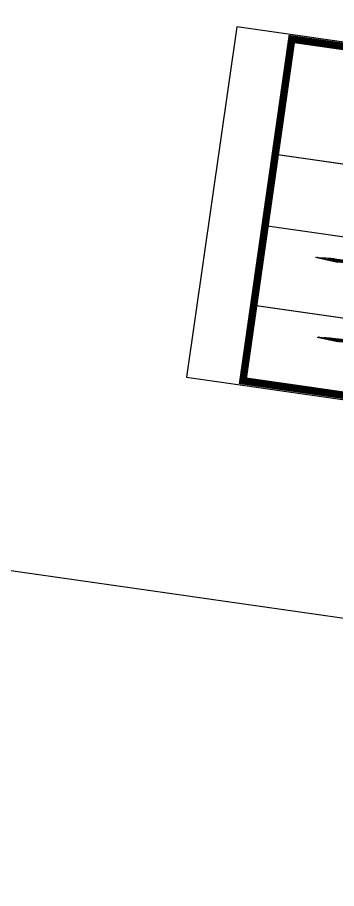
# Model space of a CAD drawing. Header units: millimetres. Extents: x -361192058 to 101130107379, y -14071650034 to 19218552450.
# Drawn here: x -135499 to -135246, y 43453 to 44143 of the extents above; entities that cross this region are included whole.
import ezdxf
from ezdxf.enums import TextEntityAlignment as Align

# ---------------------------------------------------------------- set-up
doc = ezdxf.new("R2010")
doc.units = ezdxf.units.MM
doc.header["$LTSCALE"] = 0.5
doc.linetypes.add('DASHDOT', pattern=[1, 0.5, -0.25, 0, -0.25])
for name, color, linetype in [('02', 2, 'Continuous'), ('LINHAS PROJEÇÃO', 1, 'DASHDOT'), ('PAGPISO', 8, 'Continuous'), ('Símbolos_Gráficos', 1, 'Continuous')]:
    doc.layers.add(name, color=color, linetype=linetype)
doc.styles.add('r140', font='romans.shx')
doc.styles.get("Standard").update_dxf_attribs({"font": 'txt.shx', "height": 0.12})

# ---------------------------------------------------------------- blocks, each defined once
blk = doc.blocks.new('APROVADO QUADRA 21.2 MBVII')
at = {"layer": 'PAGPISO', "lineweight": 18}
h = blk.add_hatch(dxfattribs=at)
h.set_pattern_fill('ANSI31', color=256, scale=0.0032, angle=450, style=0)
h.set_pattern_definition([(225, (4684.204829, 2438.964649), (-0.0071842, 0.0071842), [])])
h.paths.add_polyline_path([(4684.346, 2438.54), (4684.205, 2438.682), (4684.346, 2438.823, 0.414214)])
h.paths.add_polyline_path([(4684.488, 2438.399), (4684.346, 2438.54, 0.198912), (4684.488, 2438.482)])
h.paths.add_polyline_path([(4684.488, 2438.882, 0.198912), (4684.346, 2438.823), (4684.488, 2438.965)])
h = blk.add_hatch(dxfattribs=at)
h.set_pattern_fill('ANSI31', color=256, scale=0.0032, angle=450, style=0)
h.set_pattern_definition([(225, (4670.57839, 2438.793383), (-0.0071842, 0.0071842), [])])
h.paths.add_polyline_path([(4670.72, 2438.369), (4670.578, 2438.51), (4670.72, 2438.652, 0.414214)])
h.paths.add_polyline_path([(4670.861, 2438.227), (4670.72, 2438.369, 0.198912), (4670.861, 2438.31)])
h.paths.add_polyline_path([(4670.861, 2438.711, 0.198912), (4670.72, 2438.652), (4670.861, 2438.793)])
at = {"lineweight": 18}
blk.add_lwpolyline([(4623.377, 2512.921), (4823.292, 2512.921), (4823.292, 2355.028), (4623.377, 2355.028)], close=True, dxfattribs=at)
at = {"layer": '02', "lineweight": 18}
for points in [[(4660.795, 2395.89), (4721.995, 2395.89), (4721.995, 2440.44), (4660.795, 2440.44)], [(4661.545, 2439.69), (4674.78, 2439.69), (4674.78, 2405.901), (4661.545, 2405.901)], [(4688.619, 2439.718), (4674.78, 2439.718), (4674.78, 2405.901), (4688.619, 2405.901)], [(4688.619, 2439.69), (4701.136, 2439.69), (4701.136, 2430.518), (4688.619, 2430.518)], [(4721.245, 2439.69), (4701.161, 2439.69), (4701.161, 2419.819), (4721.245, 2419.819)]]:
    blk.add_lwpolyline(points, close=True, dxfattribs=at)
at = {"layer": '02', "lineweight": 18, "const_width": 0.1}
blk.add_lwpolyline([(4661.545, 2396.64), (4721.245, 2396.64), (4721.245, 2439.69), (4661.545, 2439.69)], close=True, dxfattribs=at)
at = {"layer": 'Símbolos_Gráficos', "color": 3, "lineweight": 18}
for p, q in [((4684.488, 2438.965), (4684.205, 2438.682)), ((4670.861, 2438.793), (4670.578, 2438.51)), ((4684.205, 2438.682), (4684.488, 2438.399))]:
    blk.add_line(p, q, dxfattribs=at)
for centre in [(4684.488, 2438.682), (4670.861, 2438.51)]:
    blk.add_circle(centre, 0.2, dxfattribs=at)
at = {"color": 0, "lineweight": 13, "flags": 8}
for p in [(4700.725, 2280.113), (4699.574, 2277.896), (4702.355, 2276.195), (4703.672, 2274.085), (4699.844, 2272.219), (4703.049, 2270.137), (4703.088, 2267.98), (4700.652, 2261.522), (4700.701, 2257.159)]:
    blk.add_attdef('NIVEL', p, '', height=0.075, dxfattribs=at)
for rotation, width, p in [(90, 0.8, (4700.821, 2275.752)), (270, 0.6, (4703.844, 2274.902)), (90, 0.8, (4701.557, 2268.502)), (180, 0.6, (4651.182, 2236.193))]:
    blk.add_attdef('$PORTA', text='', height=0.09, rotation=rotation, dxfattribs=dict(at, width=width)).set_placement(p, align=Align.MIDDLE)
for p in [(4654.176, 2240.463), (4648.499, 2240.192), (4633.439, 2239.336), (4637.801, 2239.384), (4656.392, 2239.312), (4652.475, 2237.682), (4646.417, 2236.988), (4644.26, 2236.949), (4650.365, 2236.365)]:
    blk.add_attdef('NIVEL', p, '', height=0.075, rotation=270, dxfattribs=at)
at = {"color": 0, "lineweight": 13, "width": 0.8, "flags": 8}
for p in [(4652.032, 2239.216), (4644.782, 2238.479)]:
    blk.add_attdef('$PORTA', text='', height=0.09, dxfattribs=at).set_placement(p, align=Align.MIDDLE)
at = {"layer": 'LINHAS PROJEÇÃO', "lineweight": 18, "style": 'r140'}
for p in [(4684.488, 2438.682), (4670.861, 2438.51)]:
    blk.add_text('B', height=0.224, dxfattribs=at).set_placement(p, align=Align.MIDDLE)

msp = doc.modelspace()

# ---------------------------------------------------------------- block references
at = {"layer": '02', "color": 0, "lineweight": 30, "xscale": -4.574818403918471, "yscale": -59.40450511825884, "zscale": 4.574818403918471, "rotation": 261.8606972171988}
msp.add_blockref('APROVADO QUADRA 21.2 MBVII', (5129.041, 2225.201), dxfattribs=at)

doc.saveas('drawing.dxf')
